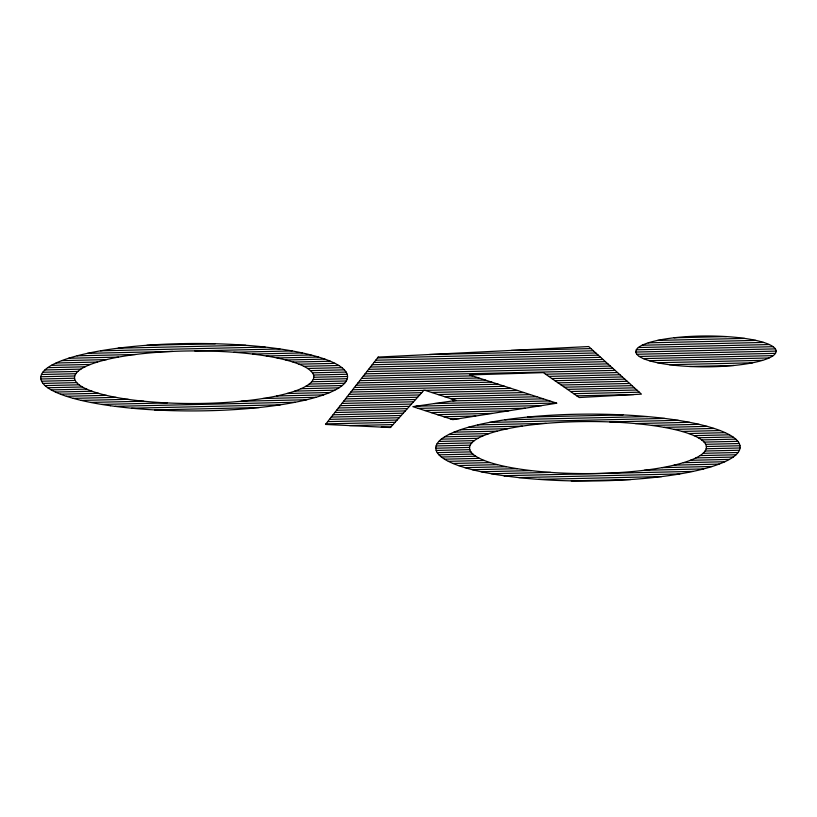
<?xml version="1.0" encoding="UTF-8"?>
<svg xmlns="http://www.w3.org/2000/svg" width="817" height="817" viewBox="0 0 817 817"><rect width="100%" height="100%" fill="white"/><g stroke="black" fill="none" stroke-linecap="round" stroke-linejoin="round"><path stroke-width="1.23" d="M146.856 345.295L215.239 343.743M118.138 348.185L245.733 345.285M100.562 350.82L265.096 347.082M674.066 337.789L726.456 336.594M87.48 353.353L172.663 351.412M194.773 350.912L279.955 348.971M657.665 340.393L744.634 338.412M77.125 355.814L135.479 354.496M233.733 352.26L292.088 350.932M648.249 342.844L755.827 340.393M68.699 358.244L118.414 357.111M252.586 354.067L302.29 352.934M642.172 345.213L763.691 342.446M61.786 360.634L106.486 359.623M266.291 355.987L310.981 354.976M511.299 350.422L590.997 348.604M638.343 347.531L769.297 344.56M56.107 363.003L97.468 362.054M277.086 357.979L318.446 357.039M429.476 354.517L593.408 350.789M636.31 349.809L773.117 346.704M51.481 365.342L90.473 364.453M285.858 360.011L324.849 359.123M377.525 357.928L595.828 352.964M635.83 352.056L775.364 348.89M47.784 367.66L85.05 366.813M293.068 362.084L330.323 361.237M375.749 360.205L598.238 355.15M636.831 354.272L776.15 351.106M44.935 369.958L80.914 369.141M298.981 364.178L334.96 363.361M373.961 362.472L600.658 357.325M639.303 356.447L775.456 353.353M42.862 372.235L77.891 371.439M303.781 366.302L338.81 365.505M372.184 364.75L603.069 359.5M643.367 358.592L773.178 355.64M41.524 374.503L75.879 373.716M307.57 368.457L341.925 367.67M370.407 367.027L605.479 361.686M649.26 360.685L769.063 357.969M40.891 376.749L74.796 375.983M310.429 370.622L344.345 369.856M368.63 369.304L607.899 363.861M657.522 362.738L762.578 360.348M40.932 378.986L74.602 378.22M312.411 372.818L346.081 372.052M366.853 371.572L610.309 366.047M669.368 364.699L752.508 362.809M41.647 381.202L75.266 380.436M313.524 375.023L347.143 374.257M365.066 373.849L612.719 368.222M689.63 366.476L734.023 365.465M43.025 383.408L76.788 382.632M313.789 377.25L347.542 376.484M363.289 376.126L615.14 370.397M45.078 385.593L79.178 384.817M313.177 379.497L347.276 378.72M361.512 378.404L472.4 375.881M545.603 374.217L617.55 372.583M47.825 387.758L82.466 386.972M311.665 381.764L346.306 380.977M359.735 380.671L478.854 377.965M548.718 376.382L619.97 374.758M51.277 389.913L86.714 389.117M309.194 384.061L344.631 383.255M357.948 382.948L485.298 380.058M551.843 378.547L622.38 376.943M55.495 392.058L92.025 391.231M305.67 386.37L342.2 385.542M356.171 385.226L491.752 382.142M554.957 380.702L624.791 379.119M60.509 394.172L98.52 393.314M300.952 388.708L338.963 387.85M354.394 387.493L498.207 384.225M558.082 382.867L627.211 381.294M66.402 396.276L106.414 395.367M294.835 391.088L334.847 390.179M352.617 389.77L504.661 386.318M561.197 385.032L629.621 383.479M73.285 398.359L116.065 397.379M286.971 393.498L329.741 392.528M350.83 392.048L423.809 390.393M425.126 390.363L511.105 388.402M564.322 387.197L632.041 385.655M81.302 400.401L128.065 399.339M276.749 395.969L323.512 394.897M349.053 394.325L421.756 392.671M431.58 392.446L517.559 390.495M567.437 389.362L634.452 387.84M90.656 402.424L143.741 401.218M262.849 398.512L315.934 397.307M347.276 396.592L419.703 394.948M438.035 394.529L524.014 392.579M570.562 391.517L636.862 390.015M101.696 404.415L167.26 402.924M241.117 401.239L306.671 399.748M345.499 398.87L417.65 397.236M444.489 396.623L530.468 394.662M573.677 393.682L639.282 392.191M114.983 406.345L295.172 402.25M343.712 401.147L415.598 399.513M450.943 398.706L536.922 396.756M576.802 395.847L633.737 394.55M131.619 408.204L280.313 404.823M341.935 403.424L413.555 401.79M452.822 400.902L543.366 398.839M154.566 409.909L259.152 407.54M340.158 405.692L411.502 404.078M434.399 403.557L549.821 400.933M338.381 407.969L409.45 406.355M415.976 406.202L556.275 403.016M336.594 410.246L407.397 408.633M418.192 408.388L541.732 405.579M334.817 412.514L405.344 410.92M424.626 410.481L525.229 408.194M333.04 414.791L403.292 413.198M431.049 412.565L508.725 410.798M331.263 417.068L401.239 415.475M437.483 414.658L492.222 413.412M329.476 419.346L399.186 417.763M443.917 416.741L475.729 416.016M327.699 421.613L397.133 420.04M450.341 418.825L459.225 418.631M527.506 417.078L623.044 414.903M325.922 423.89L395.091 422.318M504.886 419.826L647.442 416.588M349.574 425.586L393.038 424.605M489.434 422.409L664.67 418.427M381.304 427.097L390.986 426.882M477.598 424.911L546.154 423.359M609.727 421.909L678.284 420.346M468.121 427.362L522.267 426.127M635.391 423.563L689.548 422.328M460.38 429.773L507.714 428.7M651.731 425.422L699.066 424.35M454.017 432.152L497.144 431.172M664.078 427.373L707.205 426.392M448.819 434.501L489.056 433.592M673.943 429.385L714.181 428.476M444.632 436.829L482.786 435.961M682.001 431.437L720.155 430.569M441.323 439.137L477.955 438.31M688.608 433.521L725.241 432.693M438.841 441.435L474.35 440.629M694.001 435.635L729.499 434.828M437.126 443.702L471.807 442.916M698.321 437.769L733.002 436.983M436.125 445.959L470.245 445.183M701.66 439.924L735.78 439.148M435.829 448.206L469.591 447.44M704.091 442.109L737.863 441.343M436.207 450.433L469.826 449.667M705.643 444.305L739.262 443.539M437.248 452.638L470.919 451.872M706.327 446.521L739.998 445.755M438.974 454.834L472.88 454.068M706.143 448.758L740.049 447.992M441.384 457.009L475.739 456.233M705.071 451.025L739.426 450.238M444.499 459.174L479.528 458.378M703.049 453.302L738.088 452.506M448.349 461.319L484.348 460.502M700.016 455.6L736.015 454.783M452.996 463.453L490.292 462.606M695.859 457.928L733.155 457.081M458.49 465.557L497.543 464.669M690.375 460.288L729.438 459.399M464.924 467.651L506.397 466.711M683.308 462.688L724.781 461.748M472.42 469.714L517.324 468.692M674.158 465.128L719.062 464.107M481.182 471.746L531.285 470.612M661.984 467.641L712.087 466.497M491.466 473.748L550.729 472.4M644.317 470.275L703.58 468.927M503.742 475.708L693.082 471.399M518.846 477.598L679.764 473.942M538.689 479.375L661.699 476.587M571.297 480.876L630.867 479.518M378.189 357.08L325.493 424.442L390.393 427.536L424.125 390.036L456.213 400.412L412.861 406.652L452.832 419.642L556.826 403.2L469.458 374.932L543.305 372.623L579.233 397.532L641.427 394.131L588.71 346.551L378.189 357.08M128.8 399.452A119.619 26.297 -0.2 0 0 313.626 378.251A119.619 26.297 -0.2 0 0 140.136 353.924A119.619 26.297 -0.2 0 0 128.8 399.452M523.248 469.581A118.404 26.032 -0.2 0 0 706.194 448.604A118.404 26.032 -0.2 0 0 534.471 424.523A118.404 26.032 -0.2 0 0 523.248 469.581M504.794 475.851A152.146 33.446 -0.2 0 0 739.885 448.89A152.146 33.446 -0.2 0 0 519.224 417.957A152.146 33.446 -0.2 0 0 504.794 475.851M110.356 405.722A153.361 33.711 -0.2 0 0 347.317 378.547A153.361 33.711 -0.2 0 0 124.889 347.358A153.361 33.711 -0.2 0 0 110.356 405.722M667.622 364.464A70.17 15.431 -0.2 0 0 776.048 352.025A70.17 15.431 -0.2 0 0 674.27 337.758A70.17 15.431 -0.2 0 0 667.622 364.464"/></g></svg>
